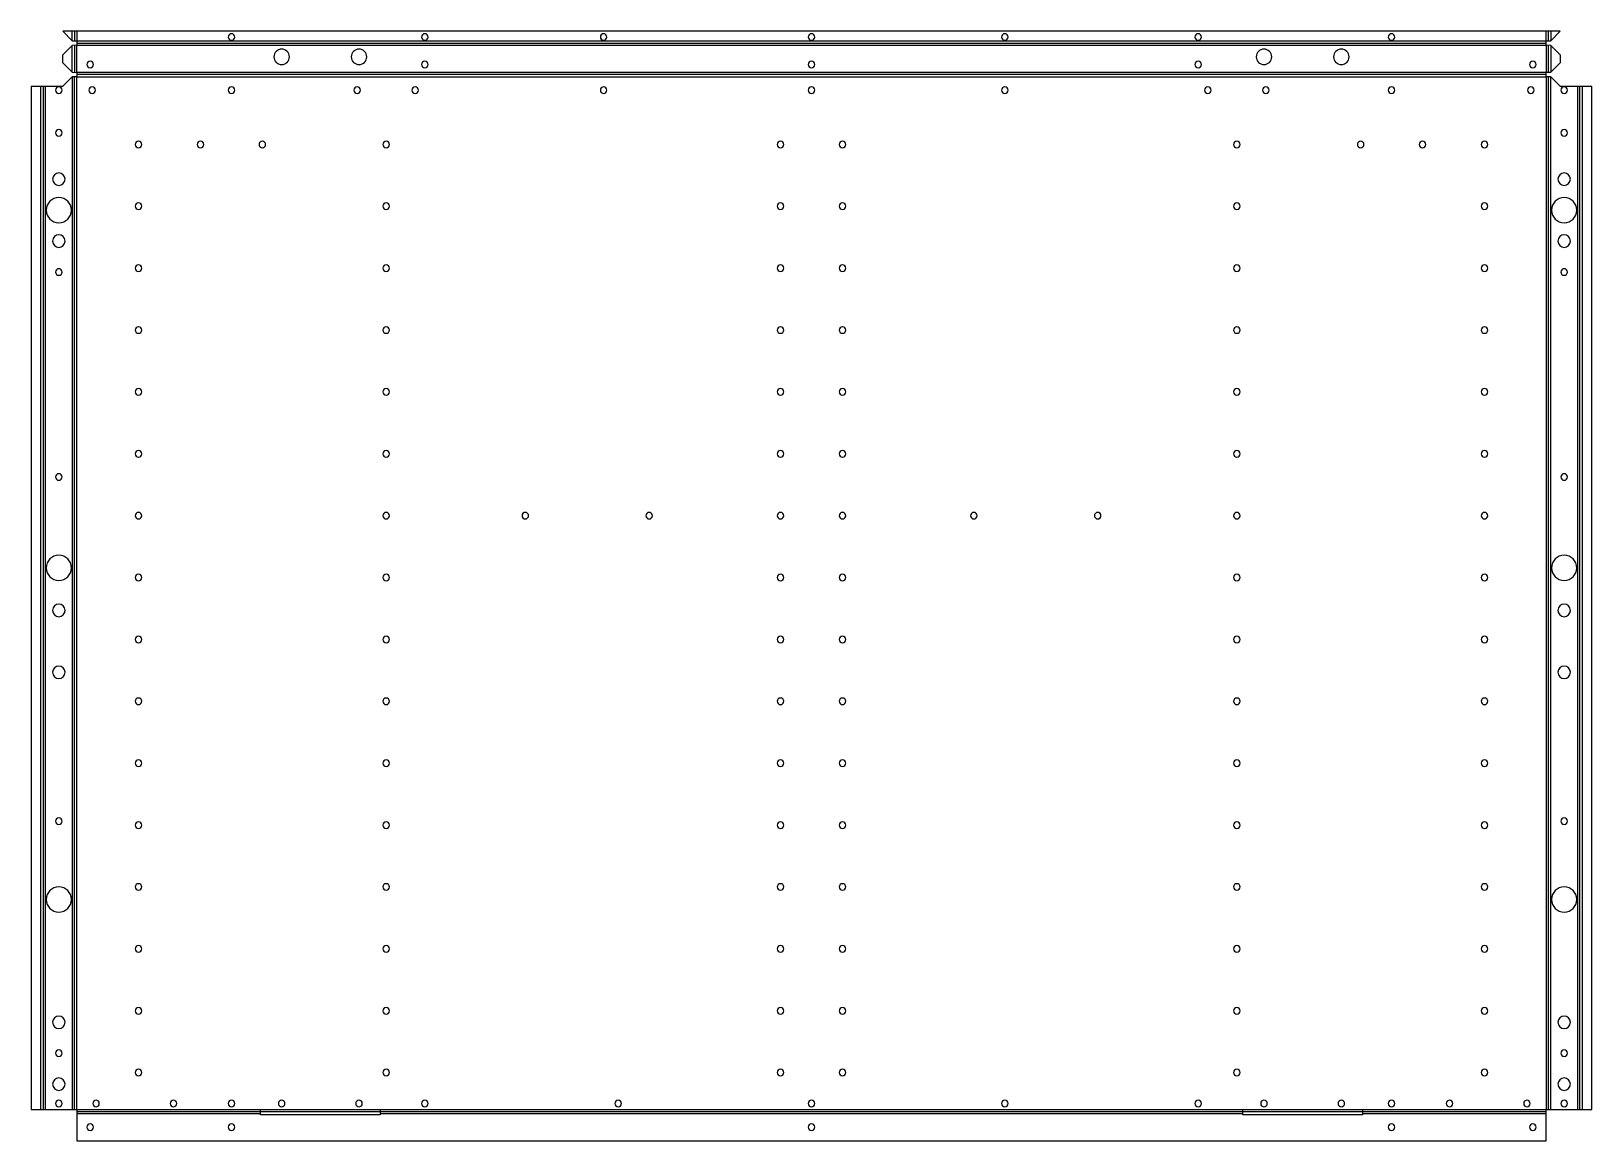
# Model space of a CAD drawing. Header units: millimetres. Extents: x -24 to 784, y 0 to 574.
import ezdxf

# ---------------------------------------------------------------- set-up
doc = ezdxf.new("R2010")
doc.units = ezdxf.units.MM

msp = doc.modelspace()

# ---------------------------------------------------------------- linework, layer by layer
at = {"layer": 'BEND'}
for p, q in [((-1.13, 573.79, 0), (-1.13, 568.82, 0)), ((761.13, 568.82, 0), (761.13, 573.79, 0)), ((-1.13, 566.49, 0), (-1.13, 552.56, 0)), ((0, 567.65, 0), (760, 567.65)), ((761.13, 552.56, 0), (761.13, 566.49, 0)), ((-1.13, 16.26), (-1.13, 550.23)), ((760, 551.39), (0, 551.39)), ((761.13, 16.26), (761.13, 550.23)), ((-17.39, 545.16, 0), (-17.39, 16.26)), ((777.39, 16.26, 0), (777.39, 545.16)), ((0, 15.13), (760, 15.13))]:
    msp.add_line(p, q, dxfattribs=at)
at = {"layer": 'BEND_EXTENT'}
for p, q in [((-2.26, 568.86, 0), (-2.26, 573.79, 0)), ((0, 573.79, 0), (0, 568.79)), ((760, 568.79, 0), (760, 573.79, 0)), ((762.26, 573.79, 0), (762.26, 568.86, 0)), ((-2.26, 552.59, 0), (-2.26, 566.45, 0)), ((0, 568.79), (760, 568.79, 0)), ((762.26, 566.45, 0), (762.26, 552.59, 0)), ((-2.26, 550.19, 0), (-2.26, 16.26, 0)), ((0, 16.26, 0), (0, 550.26)), ((0, 550.26), (760, 550.26)), ((760, 550.26), (760, 16.26, 0)), ((762.26, 16.26, 0), (762.26, 550.19, 0)), ((-18.52, 16.26, 0), (-18.52, 545.16, 0)), ((-16.26, 545.16, 0), (-16.26, 16.26, 0)), ((776.26, 16.26), (776.26, 545.16)), ((778.52, 545.16), (778.52, 16.26)), ((0, 16.26, 0), (95, 16.26)), ((157, 16.26), (603, 16.26)), ((665, 16.26), (760, 16.26, 0)), ((95, 14), (0, 14)), ((603, 14), (157, 14)), ((760, 14), (665, 14))]:
    msp.add_line(p, q, dxfattribs=at)
msp.add_lwpolyline([(760, 552.52), (0, 552.52), (0, 566.52), (760, 566.52)], close=True, dxfattribs=at)
at = {"layer": 'INTERIOR_PROFILES'}
for points in [[(157, 16.26), (157, 13.5), (95, 13.5), (95, 16.26)], [(603, 16.26), (665, 16.26), (665, 13.5), (603, 13.5)]]:
    msp.add_lwpolyline(points, close=True, dxfattribs=at)
at = {"layer": 'INTERIOR_PROFILES', "extrusion": (0, 0, -1)}
for centre, radius in [((-80, 570.79), 1.7), ((-180, 570.79), 1.7), ((-272.5, 570.79), 1.7), ((-380, 570.79), 1.7), ((-480, 570.79), 1.7), ((-580, 570.79), 1.7), ((-680, 570.79), 1.7), ((-7, 556.52), 1.7), ((-106, 560.52), 4), ((-146, 560.52), 4), ((-180, 556.52), 1.7), ((-380, 556.52), 1.7), ((-580, 556.52), 1.7), ((-614, 560.52), 4), ((-654, 560.52), 4), ((-753, 556.52), 1.7), ((9.26, 543.26), 1.7), ((-8, 543.26), 1.7), ((-80, 543.26), 1.7), ((-145, 543.26), 1.7), ((-175, 543.26), 1.7), ((-272.5, 543.26), 1.7), ((-380, 543.26), 1.7), ((-480, 543.26), 1.7), ((-585, 543.26), 1.7), ((-615, 543.26), 1.7), ((-680, 543.26), 1.7), ((-752, 543.26), 1.7), ((-769.26, 543.26), 1.7), ((9.26, 521.26), 1.7), ((-32, 515.26), 1.7), ((-64, 515.26), 1.7), ((-96, 515.26), 1.7), ((-160, 515.26), 1.7), ((-364, 515.26), 1.7), ((-396, 515.26), 1.7), ((-600, 515.26), 1.7), ((-664, 515.26), 1.7), ((-696, 515.26), 1.7), ((-728, 515.26), 1.7), ((-769.26, 521.26), 1.7), ((9.26, 497.26), 3.25), ((-769.26, 497.26), 3.25), ((9.26, 481.26), 6.5), ((-32, 483.26), 1.7), ((-160, 483.26), 1.7), ((-364, 483.26), 1.7), ((-396, 483.26), 1.7), ((-600, 483.26), 1.7), ((-728, 483.26), 1.7), ((-769.26, 481.26), 6.5), ((9.26, 465.26), 3.25), ((-769.26, 465.26), 3.25), ((-32, 451.26), 1.7), ((-160, 451.26), 1.7), ((-364, 451.26), 1.7), ((-396, 451.26), 1.7), ((-600, 451.26), 1.7), ((-728, 451.26), 1.7), ((9.26, 449.26), 1.7), ((-769.26, 449.26), 1.7), ((-32, 419.26), 1.7), ((-160, 419.26), 1.7), ((-364, 419.26), 1.7), ((-396, 419.26), 1.7), ((-600, 419.26), 1.7), ((-728, 419.26), 1.7), ((-32, 387.26), 1.7), ((-160, 387.26), 1.7), ((-364, 387.26), 1.7), ((-396, 387.26), 1.7), ((-600, 387.26), 1.7), ((-728, 387.26), 1.7), ((-32, 355.26), 1.7), ((-160, 355.26), 1.7), ((-364, 355.26), 1.7), ((-396, 355.26), 1.7), ((-600, 355.26), 1.7), ((-728, 355.26), 1.7), ((9.26, 343.26), 1.7), ((-769.26, 343.26), 1.7), ((-32, 323.26), 1.7), ((-160, 323.26), 1.7), ((-232, 323.26), 1.7), ((-296, 323.26), 1.7), ((-364, 323.26), 1.7), ((-396, 323.26), 1.7), ((-464, 323.26), 1.7), ((-528, 323.26), 1.7), ((-600, 323.26), 1.7), ((-728, 323.26), 1.7), ((9.26, 296.26), 6.5), ((-769.26, 296.26), 6.5), ((-32, 291.26), 1.7), ((-160, 291.26), 1.7), ((-364, 291.26), 1.7), ((-396, 291.26), 1.7), ((-600, 291.26), 1.7), ((-728, 291.26), 1.7), ((9.26, 274.26), 3.25), ((-769.26, 274.26), 3.25), ((-32, 259.26), 1.7), ((-160, 259.26), 1.7), ((-364, 259.26), 1.7), ((-396, 259.26), 1.7), ((-600, 259.26), 1.7), ((-728, 259.26), 1.7), ((9.26, 242.26), 3.25), ((-769.26, 242.26), 3.25), ((-32, 227.26), 1.7), ((-160, 227.26), 1.7), ((-364, 227.26), 1.7), ((-396, 227.26), 1.7), ((-600, 227.26), 1.7), ((-728, 227.26), 1.7), ((-32, 195.26), 1.7), ((-160, 195.26), 1.7), ((-364, 195.26), 1.7), ((-396, 195.26), 1.7), ((-600, 195.26), 1.7), ((-728, 195.26), 1.7), ((9.26, 165.26), 1.7), ((-32, 163.26), 1.7), ((-160, 163.26), 1.7), ((-364, 163.26), 1.7), ((-396, 163.26), 1.7), ((-600, 163.26), 1.7), ((-728, 163.26), 1.7), ((-769.26, 165.26), 1.7), ((9.26, 124.76), 6.5), ((-32, 131.26), 1.7), ((-160, 131.26), 1.7), ((-364, 131.26), 1.7), ((-396, 131.26), 1.7), ((-600, 131.26), 1.7), ((-728, 131.26), 1.7), ((-769.26, 124.76), 6.5), ((-32, 99.26), 1.7), ((-160, 99.26), 1.7), ((-364, 99.26), 1.7), ((-396, 99.26), 1.7), ((-600, 99.26), 1.7), ((-728, 99.26), 1.7), ((-32, 67.26), 1.7), ((-160, 67.26), 1.7), ((-364, 67.26), 1.7), ((-396, 67.26), 1.7), ((-600, 67.26), 1.7), ((-728, 67.26), 1.7), ((9.26, 61.26), 3.25), ((-769.26, 61.26), 3.25), ((9.26, 45.26), 1.7), ((-769.26, 45.26), 1.7), ((9.26, 29.26), 3.25), ((-32, 35.26), 1.7), ((-160, 35.26), 1.7), ((-364, 35.26), 1.7), ((-396, 35.26), 1.7), ((-600, 35.26), 1.7), ((-728, 35.26), 1.7), ((-769.26, 29.26), 3.25), ((9.26, 19.26), 1.7), ((-10, 19.26), 1.7), ((-50, 19.26), 1.7), ((-80, 19.26), 1.7), ((-106, 19.26), 1.7), ((-146, 19.26), 1.7), ((-180, 19.26), 1.7), ((-280, 19.26), 1.7), ((-380, 19.26), 1.7), ((-480, 19.26), 1.7), ((-580, 19.26), 1.7), ((-614, 19.26), 1.7), ((-654, 19.26), 1.7), ((-680, 19.26), 1.7), ((-710, 19.26), 1.7), ((-750, 19.26), 1.7), ((-769.26, 19.26), 1.7), ((-7, 7), 1.7), ((-80, 7), 1.7), ((-380, 7), 1.7), ((-680, 7), 1.7), ((-753, 7), 1.7)]:
    msp.add_circle(centre, radius, dxfattribs=at)
at = {"layer": 'OUTER_PROFILES'}
for p, q in [((-2.26, 573.79), (-7.19, 573.79)), ((-7.19, 573.79), (-2.26, 568.86)), ((0, 573.79), (-2.26, 573.79)), ((760, 573.79), (0, 573.79)), ((762.26, 573.79), (760, 573.79)), ((762.26, 568.86), (767.19, 573.79)), ((767.19, 573.79), (762.26, 573.79)), ((-2.26, 566.45), (-7.26, 561.45)), ((-2.26, 568.86), (0, 568.79)), ((0, 566.52), (-2.26, 566.45)), ((0, 568.79), (0, 566.52)), ((760, 568.79), (762.26, 568.86)), ((760, 566.52), (760, 568.79)), ((762.26, 566.45), (760, 566.52)), ((767.26, 561.45), (762.26, 566.45)), ((-7.26, 561.45), (-7.26, 557.59)), ((-7.26, 557.59), (-2.26, 552.59)), ((762.26, 552.59), (767.26, 557.59)), ((767.26, 557.59), (767.26, 561.45)), ((-2.26, 550.19), (-7.29, 545.16)), ((-2.26, 552.59), (0, 552.52)), ((0, 552.52), (0, 550.26)), ((760, 550.26), (760, 552.52)), ((767.29, 545.16), (762.26, 550.19)), ((-18.52, 545.16), (-23.52, 545.16)), ((-23.52, 545.16), (-23.52, 16.26)), ((-16.26, 545.16), (-18.52, 545.16)), ((-7.29, 545.16), (-16.26, 545.16)), ((776.26, 545.16), (767.29, 545.16)), ((778.52, 545.16), (776.26, 545.16)), ((783.52, 545.16), (778.52, 545.16)), ((783.52, 16.26), (783.52, 545.16)), ((-23.52, 16.26), (-18.52, 16.26)), ((-18.52, 16.26), (-16.26, 16.26)), ((-16.26, 16.26), (-2.26, 16.26)), ((-2.26, 16.26), (0, 16.26)), ((0, 16.26), (0, 14)), ((760, 14), (760, 16.26)), ((760, 16.26), (762.26, 16.26)), ((762.26, 16.26), (776.26, 16.26)), ((776.26, 16.26), (778.52, 16.26)), ((778.52, 16.26), (783.52, 16.26)), ((0, 14), (0, 0)), ((760, 0), (760, 14)), ((0, 0), (760, 0))]:
    msp.add_line(p, q, dxfattribs=at)
for points, knots in [([(0, 550.26), (-0.11, 550.26), (-0.22, 550.26), (-0.33, 550.25), (-0.4, 550.25), (-0.47, 550.25), (-0.54, 550.25), (-0.68, 550.24), (-0.83, 550.24), (-0.97, 550.23), (-1.02, 550.23), (-1.07, 550.23), (-1.11, 550.23), (-1.44, 550.22), (-1.76, 550.21), (-2.09, 550.2), (-2.15, 550.19), (-2.2, 550.19), (-2.26, 550.19)], [-0.3149808, -0.3149808, -0.3149808, -0.3149808, -0.2691115, -0.2691115, -0.2691115, -0.2395298, -0.2395298, -0.2395298, -0.1800077, -0.1800077, -0.1800077, -0.1597673, -0.1597673, -0.1597673, -0.0243504, -0.0243504, -0.0243504, 0, 0, 0, 0]), ([(760, 552.52), (760.32, 552.53), (760.65, 552.54), (760.97, 552.55), (761.4, 552.57), (761.83, 552.58), (762.26, 552.59)], [0, 0, 0, 0, 0.673198, 0.673198, 0.673198, 1.570796, 1.570796, 1.570796, 1.570796]), ([(762.26, 550.19), (762.2, 550.19), (762.15, 550.19), (762.09, 550.2), (761.76, 550.21), (761.44, 550.22), (761.11, 550.23), (761.07, 550.23), (761.02, 550.23), (760.97, 550.23), (760.83, 550.24), (760.69, 550.24), (760.54, 550.25), (760.47, 550.25), (760.4, 550.25), (760.33, 550.25), (760.22, 550.26), (760.11, 550.26), (760, 550.26)], [-0.3150436, -0.3150436, -0.3150436, -0.3150436, -0.2907267, -0.2907267, -0.2907267, -0.1553765, -0.1553765, -0.1553765, -0.1351725, -0.1351725, -0.1351725, -0.0755629, -0.0755629, -0.0755629, -0.0459328, -0.0459328, -0.0459328, 0, 0, 0, 0])]:
    msp.add_open_spline(points, degree=3, knots=knots, dxfattribs=at)

doc.saveas('drawing.dxf')
